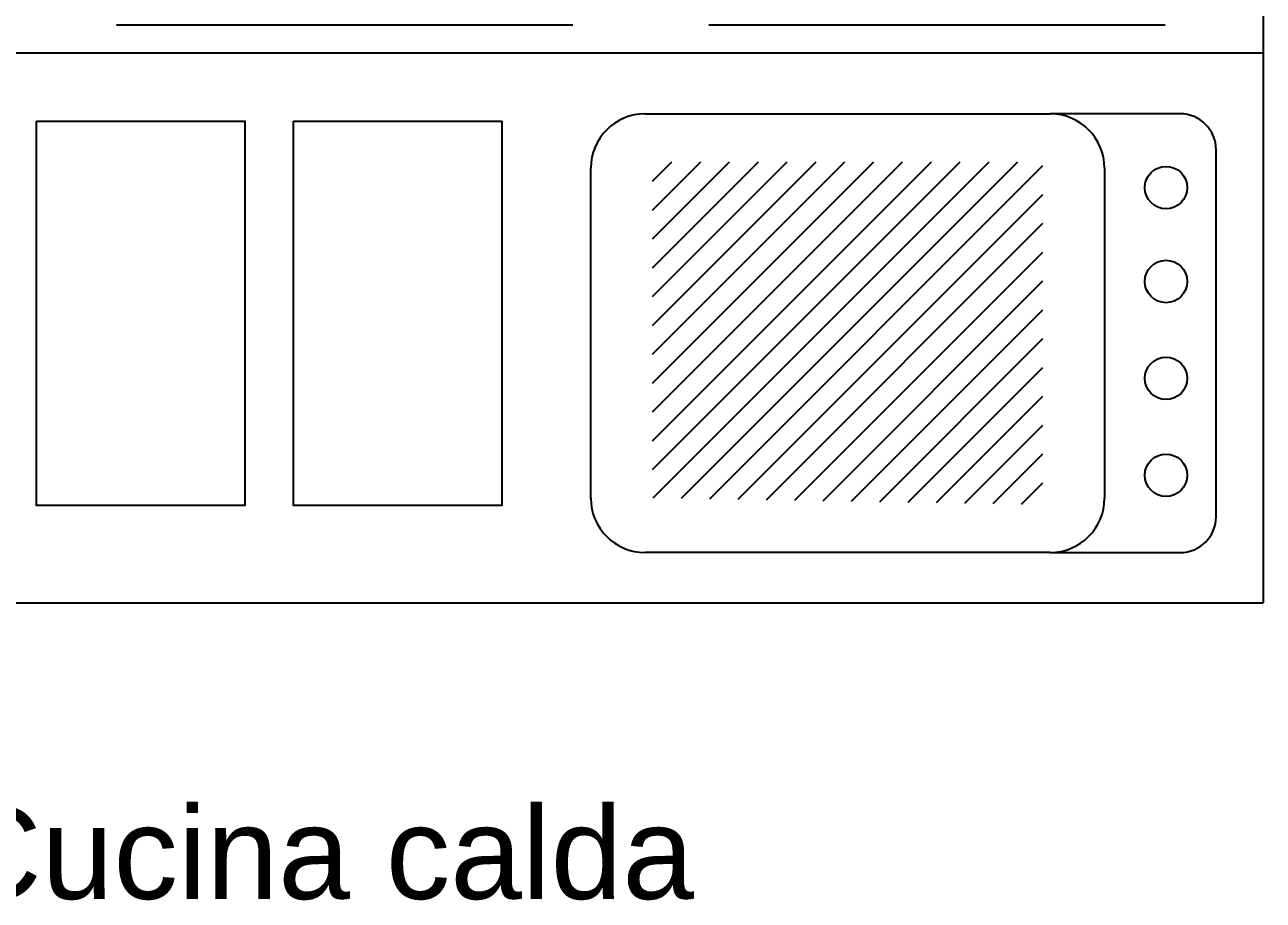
# Model space of a CAD drawing. Header units: millimetres. Extents: x 114 to 1075, y 58 to 426.
# Drawn here: x 549.802 to 551.244, y 173.409 to 174.428 of the extents above; entities that cross this region are included whole.
import ezdxf

# ---------------------------------------------------------------- set-up
doc = ezdxf.new("R2010")
doc.units = ezdxf.units.MM
doc.layers.add('arredii', color=80, linetype='Continuous')
doc.styles.add('style1', font='arial.ttf')

# ---------------------------------------------------------------- blocks, each defined once
blk = doc.blocks.new('*X66')
at = {"color": 0}
for p, q in [((105.51402, 122.5058), (105.62727, 122.61905)), ((105.51402, 122.51641), (105.61666, 122.61905)), ((105.51402, 122.52701), (105.60606, 122.61905)), ((105.51402, 122.53762), (105.59545, 122.61905)), ((105.51402, 122.54823), (105.58485, 122.61905)), ((105.51402, 122.55883), (105.57424, 122.61905)), ((105.51402, 122.56944), (105.56363, 122.61905)), ((105.51402, 122.58005), (105.55303, 122.61905)), ((105.51402, 122.59065), (105.54242, 122.61905)), ((105.51402, 122.60126), (105.53181, 122.61905)), ((105.51402, 122.61187), (105.52121, 122.61905)), ((105.51429, 122.49546), (105.63788, 122.61905)), ((105.52471, 122.49527), (105.64848, 122.61905)), ((105.53513, 122.49509), (105.65766, 122.61762)), ((105.54556, 122.49491), (105.65766, 122.60701)), ((105.55598, 122.49472), (105.65766, 122.5964)), ((105.5664, 122.49454), (105.65766, 122.5858)), ((105.57683, 122.49436), (105.65766, 122.57519)), ((105.58725, 122.49417), (105.65766, 122.56458)), ((105.59767, 122.49399), (105.65766, 122.55398)), ((105.6081, 122.49381), (105.65766, 122.54337)), ((105.61852, 122.49363), (105.65766, 122.53276)), ((105.62895, 122.49344), (105.65766, 122.52216)), ((105.63937, 122.49326), (105.65766, 122.51155)), ((105.64979, 122.49308), (105.65766, 122.50094))]:
    blk.add_line(p, q, dxfattribs=at)

msp = doc.modelspace()

# ---------------------------------------------------------------- linework, layer by layer
at = {"layer": 'arredii'}
for p, q in [((551.2435, 175.1954), (551.2435, 173.7554)), ((549.9086, 174.4283), (550.4397, 174.4283)), ((550.5982, 174.4283), (551.1293, 174.4283)), ((548.9957, 174.3954), (551.2435, 174.3954)), ((550.524, 174.3246), (550.9955, 174.3246)), ((551.1468, 174.3246), (550.9955, 174.3246)), ((551.1887, 173.8557), (551.1887, 174.2827)), ((550.4607, 173.8771), (550.4607, 174.2613)), ((551.0588, 174.2613), (551.0588, 173.8771)), ((550.9955, 173.8138), (550.524, 173.8138)), ((550.9955, 173.8138), (551.1468, 173.8138)), ((548.9957, 173.7554), (551.2435, 173.7554))]:
    msp.add_line(p, q, dxfattribs=at)
for points in [[(549.8153, 174.3159), (550.058, 174.3159), (550.058, 173.8687), (549.8153, 173.8687)], [(550.1146, 174.3159), (550.3573, 174.3159), (550.3573, 173.8687), (550.1146, 173.8687)]]:
    msp.add_lwpolyline(points, close=True, dxfattribs=at)
for centre in [(551.1304, 174.2387), (551.1304, 174.1294), (551.1304, 174.0166), (551.1304, 173.9038)]:
    msp.add_circle(centre, 0.0247, dxfattribs=at)
for centre, radius, start, end in [((550.524, 174.2613), 0.0633, 90, 180), ((550.9955, 174.2613), 0.0633, 360, 90), ((551.1468, 174.2827), 0.0419, 360, 90), ((550.524, 173.8771), 0.0633, 180, 270), ((550.9955, 173.8771), 0.0633, 270, 360), ((551.1468, 173.8557), 0.0419, 270, 360)]:
    msp.add_arc(centre, radius, start, end, dxfattribs=at)

# ---------------------------------------------------------------- block references
at = {"layer": 'arredii', "xscale": 3.164784071749182, "yscale": 3.164784071749182, "zscale": 3.164784071749182}
msp.add_blockref('*X66', (216.6033, -213.794), dxfattribs=at)

# ---------------------------------------------------------------- texts
at = {"layer": 'arredii', "style": 'style1'}
msp.add_text('Cucina calda', height=0.107469, dxfattribs=at).set_placement((549.7131, 173.4105))

doc.saveas('drawing.dxf')
